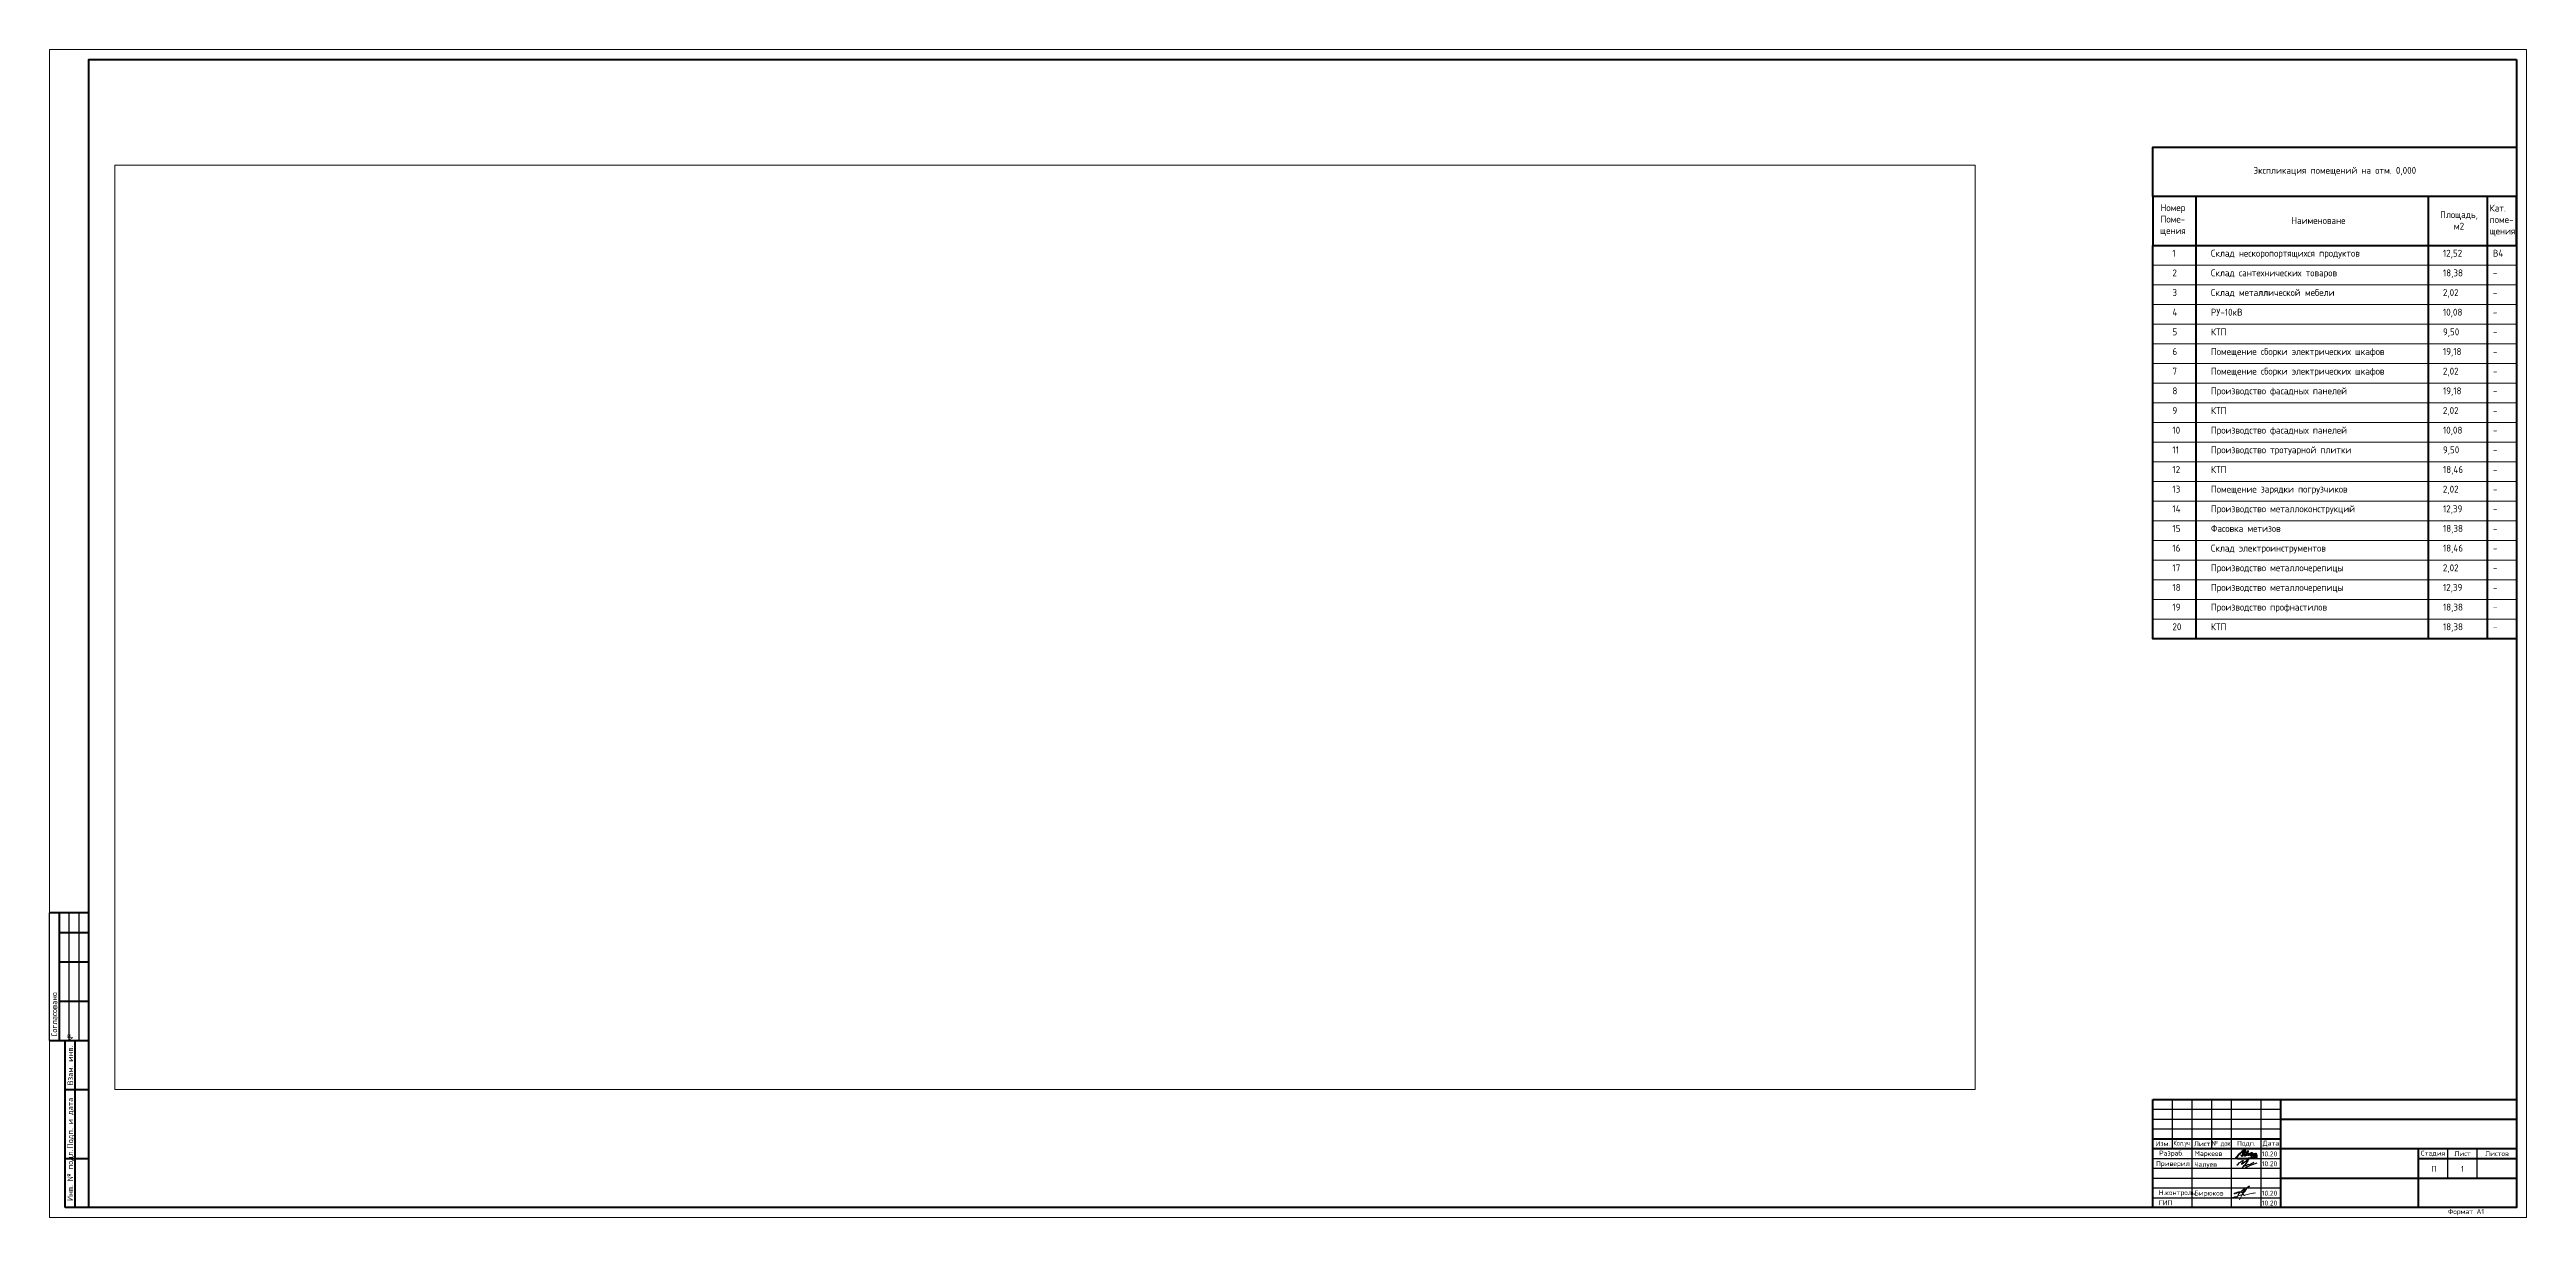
# Paper-space layout 'Layout1' of a CAD drawing. Header units: millimetres. Extents: x 440 to 1700, y -603 to -9.
import ezdxf

# ---------------------------------------------------------------- set-up
doc = ezdxf.new("R2010")
doc.units = ezdxf.units.MM
doc.header["$LTSCALE"] = 10
doc.layers.add('0 @ 1', color=7, linetype='Continuous')
doc.layers.add('рамка', color=7, linetype='Continuous')
for name, color, linetype, lineweight in [('_Разм', 6, 'Continuous', 15), ('_Рамка', 7, 'Continuous', 25), ('MK_main @ 1', 5, 'Continuous', 40), ('Надписи', 40, 'Continuous', 25), ('Рамка жирный', 7, 'Continuous', 40), ('стадия Р', 1, 'Continuous', 25), ('Текст z', 136, 'Continuous', 20), ('Текст таблица', 7, 'Continuous', 25)]:
    doc.layers.add(name, color=color, linetype=linetype, lineweight=lineweight)
doc.styles.add('ГОСТ', font='GOST_Common.ttf', dxfattribs={"height": 180})

# ---------------------------------------------------------------- blocks, each defined once
blk = doc.blocks.new('Чалуев В.В.')
at = {"color": 7}
for points in [[(2.39614465500571, 1.62034039305714), (5.6537178733834, 3.712078479783063), (4.765288813825749, 2.106492270074175), (8.509379005865192, 4.790902551418432), (5.301201826476824, 0.3333626495077682), (6.897262906342201, 1.553137237405611), (6.940443586501356, 1.301199873425649), (8.5584816890894, 2.010553308161791), (8.656389514388506, 1.679774598137118), (9.020863162315427, 1.796207657498866), (11.13694875991103, 3.123180606506127)], [(6.28830635697161, 0.05619576667286919), (9.038204901577569, 1.366696228150983), (12.79606626151629, 2.734445907667804)]]:
    blk.add_spline(points, degree=3, dxfattribs=at)
blk = doc.blocks.new('Маркеев В.С.')
for points in [[(10.87073029804633, 2.599838965509684), (10.59210175303858, 2.117240169117282), (9.86272461588014, 1.851768601637321), (9.423731305480178, 2.374940456431322), (9.528160735177835, 2.967189182508738), (10.16094560414221, 3.278255440802337), (10.79597100139048, 3.047125098200899), (10.87073029804633, 2.599838965509684), (11.20484992024126, 2.021126804062358), (11.84797761733468, 1.962539830433578), (12.25841737194268, 2.306939677145649), (12.38495037753783, 3.024544011358943), (12.58966305877382, 1.863560704020048), (12.74497108966692, 0.9827650919752835), (11.74011318218826, 1.159948652842028), (10.15948590379266, 0.8812414172170828), (7.81555606977279, 0.2973359927543928), (5.387869955291914, 0.2253839204225185), (2.241292680135392, 0.8044278475357451), (2.603608682229434, 1.244206307046833), (6.539991837424762, 4.768715164826575), (6.711206653004656, 4.867566084690903), (6.859954157998096, 4.023977063908042), (7.508847228442803, 3.250656415996064), (12.91780291935678, 2.887652491713534)], [(4.80152257169977, 2.332585418633197), (5.053447581535807, 1.89623850189987), (5.675500850204338, 2.005923276604029), (5.961993750195332, 2.793056050163383), (5.961993750195332, 4.141696019414728), (6.363002775767662, 4.619599966303239), (6.613069998683485, 4.475223587837288), (6.613069998683485, 3.997789256312384), (6.469517302800694, 3.183661461995233), (6.969419244016366, 1.81019216656362), (7.794978144817748, 2.682073645943623)], [(8.309320430728548, 4.522018978839639), (8.155018752935746, 2.825977790607374), (8.346060015735098, 2.301096234882042), (8.87331655555191, 2.394065788606742)]]:
    blk.add_spline(points, degree=3)

psp = doc.layouts.get("Layout1")

# ---------------------------------------------------------------- linework, layer by layer
at = {"lineweight": 18}
psp.add_lwpolyline([(1699.806875840259, -9.019603096276114), (1699.806875840259, -603.0196030962761), (439.8068758402587, -603.0196030962761), (439.8068758402587, -9.019603096276114)], close=True, dxfattribs=at)
at = {"lineweight": 70}
psp.add_lwpolyline([(1694.806875840259, -14.01960309627611), (1694.806875840259, -598.0196030962761), (459.8068758402587, -598.0196030962761), (459.8068758402587, -14.01960309627611)], close=True, dxfattribs=at)
at = {"color": 18, "linetype": 'Continuous', "lineweight": 25, "true_color": 0x000000}
for points in [[(439.8068758402587, -513.0196030962761), (439.8068758402587, -448.0196030962761)], [(449.8068758402587, -513.0196030962761), (449.8068758402587, -448.0196030962761)], [(454.8068758402587, -513.0196030962761), (454.8068758402587, -448.0196030962761)]]:
    psp.add_lwpolyline(points, dxfattribs=at)
at = {"color": 18, "linetype": 'Continuous', "lineweight": 60, "true_color": 0x000000}
for points in [[(459.8068758402587, -448.0196030962761), (439.8068758402587, -448.0196030962761)], [(444.8068758402587, -513.0196030962761), (444.8068758402587, -448.0196030962761)], [(459.8068758402587, -598.0196030962761), (459.8068758402587, -448.0196030962761)], [(444.8068758402587, -458.0196030962761), (459.8068758402587, -458.0196030962761)], [(444.8068758402587, -473.0196030962761), (459.8068758402587, -473.0196030962761)], [(444.8068758402587, -493.0196030962761), (459.8068758402587, -493.0196030962761)], [(439.8068758402587, -513.0196030962761), (459.8068758402587, -513.0196030962761)], [(447.8068758402587, -598.0196030962761), (447.8068758402587, -513.0196030962761)], [(452.8068758402587, -598.0196030962761), (452.8068758402587, -513.0196030962761)], [(447.8068758402587, -538.0196030962761), (459.8068758402587, -538.0196030962761)], [(447.8068758402587, -573.0196030962761), (459.8068758402587, -573.0196030962761)], [(459.8068758402587, -598.0196030962761), (447.8068758402587, -598.0196030962761)]]:
    psp.add_lwpolyline(points, dxfattribs=at)
at = {"layer": '_Разм', "color": 18, "true_color": 0x000000}
for p, q in [((1509.806875840259, -118.7163930247771), (1694.806875840259, -118.7163930247771)), ((1509.806875840259, -128.7163930247771), (1694.806875840259, -128.7163930247771)), ((1509.806875840259, -138.7163930247771), (1694.806875840259, -138.7163930247771)), ((1509.806875840259, -148.7163930247771), (1694.806875840259, -148.7163930247771)), ((1509.806875840259, -158.7163930247771), (1694.806875840259, -158.7163930247771)), ((1509.806875840259, -168.7163930247771), (1694.806875840259, -168.7163930247771)), ((1509.806875840259, -178.7163930247771), (1694.806875840259, -178.7163930247771)), ((1509.806875840259, -188.7163930247771), (1694.806875840259, -188.7163930247771)), ((1509.806875840259, -198.7163930247771), (1694.806875840259, -198.7163930247771)), ((1509.806875840259, -208.7163930247771), (1694.806875840259, -208.7163930247771)), ((1509.806875840259, -218.7163930247771), (1694.806875840259, -218.7163930247771)), ((1509.806875840259, -228.7163930247771), (1694.806875840259, -228.7163930247771)), ((1509.806875840259, -238.7163930247771), (1694.806875840259, -238.7163930247771)), ((1509.806875840259, -248.7163930247771), (1694.806875840259, -248.7163930247771)), ((1509.806875840259, -258.7163930247771), (1694.806875840259, -258.7163930247771)), ((1509.806875840259, -268.7163930247771), (1694.806875840259, -268.7163930247771)), ((1509.806875840259, -278.7163930247771), (1694.806875840259, -278.7163930247771)), ((1509.806875840259, -288.7163930247771), (1694.806875840259, -288.7163930247771)), ((1509.806875840259, -298.7163930247771), (1694.806875840259, -298.7163930247771))]:
    psp.add_line(p, q, dxfattribs=at)
at = {"layer": '_Рамка', "color": 18, "lineweight": 70, "true_color": 0x000000}
for points in [[(1694.806875840259, -83.71639302477706), (1509.806875840259, -83.71639302477706), (1509.806875840259, -58.71639302477706), (1694.806875840259, -58.71639302477706)], [(1694.806875840259, -83.71639302477706), (1509.806875840259, -83.71639302477706), (1509.806875840259, -108.7163930247771), (1694.806875840259, -108.7163930247771)], [(1509.806875840259, -108.7163930247771), (1694.806875840259, -108.7163930247771), (1694.806875840259, -308.7163930247771), (1509.806875840259, -308.7163930247771)]]:
    psp.add_lwpolyline(points, close=True, dxfattribs=at)
for points in [[(1531.806875840259, -308.7163930247771), (1531.806875840259, -83.71639302477706)], [(1649.806875840259, -83.71639302477706), (1649.806875840259, -308.7163930247771)], [(1679.806875840259, -83.71639302477706), (1679.806875840259, -308.7163930247771)]]:
    psp.add_lwpolyline(points, dxfattribs=at)
at = {"layer": 'Надписи', "color": 18, "lineweight": 15, "true_color": 0x000000}
for points in [[(1556.538127356824, -589.0872456587878), (1556.534629959842, -588.8205565532601), (1556.414526137906, -588.7062483729744), (1556.220073186533, -588.6776715264031), (1555.93983153425, -588.7805484916603), (1555.121983923647, -589.3749510291456), (1553.930428672445, -590.5418687058053), (1552.777586857168, -592.3339842019451), (1552.512250605378, -593.0746033894212), (1552.463610417075, -593.2601579651863), (1552.482022970627, -593.2615728728186), (1552.50609871395, -593.2191145278556), (1552.50043372748, -593.1341970439299), (1552.456899752799, -592.7399372404177), (1551.969818718211, -592.4733795997092), (1551.273988412129, -592.5371219031396), (1550.618749090611, -592.8442426113035), (1550.299826342954, -593.0528525590754), (1550.24183973549, -593.1165940685057), (1550.24183973549, -593.1455679149741), (1550.328819646685, -593.215104828898), (1550.583956048114, -593.1919255929232), (1551.587113217719, -592.7573210718988), (1552.439504129899, -592.3227173448739), (1553.326688084575, -592.0040074157225), (1554.895285646496, -591.4969242115387), (1555.622705483855, -591.284051278875), (1555.928532105163, -591.2736681435742), (1556.030925882177, -591.3759932789746), (1556.024700326162, -591.5090192103946), (1555.993692924798, -591.6457610608487), (1556.030925882177, -591.813202913322), (1556.151937036231, -591.8504129196494), (1556.421885409895, -591.7759937009946), (1559.167901808953, -590.9945978601183), (1562.016313781722, -590.4922715086982)], [(1555.614311314242, -589.7754318210405), (1556.338427025335, -589.1337188058537), (1557.267481213027, -588.4510457233145), (1558.210197486706, -587.7820254672262), (1558.715712635211, -587.358767997252), (1558.867797668427, -587.2013130741824), (1558.841267636643, -587.1496141596215), (1558.680763280053, -587.1456378086551), (1558.431383496654, -587.202638259838), (1558.18731115697, -587.3630357461426), (1557.740490514651, -587.750885589321), (1557.286098590065, -588.2355652953286), (1556.168831380594, -589.511955693531), (1555.64576249983, -590.1707921082666), (1555.456218125379, -590.475849210967), (1555.408465505525, -590.5369665510797), (1555.305417730706, -590.572129625939), (1555.187292072457, -590.5126868313911), (1554.91323644885, -590.2852352685172), (1554.741727321525, -590.1549756323782), (1554.498185007534, -590.0761338348731), (1554.079703671142, -590.0281428993483), (1553.532038004848, -590.0362544012397), (1552.972307516433, -590.1349644555801), (1552.182098499827, -590.3598045531328), (1551.507127848967, -590.5846446506858), (1551.387913392177, -590.6286719392408), (1551.246912184376, -590.6931836284709), (1551.178959297195, -590.7373236649969), (1551.122048911392, -590.8026841400065), (1551.101663584246, -590.8722885439126), (1551.112706085624, -590.9189749377766), (1551.159422011158, -590.9418937418188), (1551.263050119192, -590.9656613316406), (1551.422738775224, -590.9665101174198), (1551.608758029645, -590.9478352422743), (1552.550750234328, -590.7280330734119), (1553.708002941386, -590.2498728997097), (1554.503968576023, -589.9192815576466), (1555.193170865902, -589.6575744616774), (1555.511836685851, -589.524592994246), (1556.845145961006, -589.0155160565805), (1557.350361061069, -588.841464949825), (1557.4510371955, -588.8082535264583), (1557.470942804476, -588.8193044155857), (1557.431131586524, -588.8679289629458), (1557.375840024954, -588.903292919753), (1556.799712877319, -589.4608927728049), (1555.749281009331, -590.7278099594698), (1555.051628852225, -591.7341975518596), (1554.318137974814, -593.0192139638198), (1553.792923837519, -594.0870444362373)]]:
    psp.add_spline(points, degree=3, dxfattribs=at)
at = {"layer": 'рамка', "color": 18, "linetype": 'Continuous', "true_color": 0x000000}
for p, q in [((1509.806875840257, -548.0196030962761), (1574.806875840257, -548.0196030962761)), ((1509.806875840257, -553.0196030962761), (1574.806875840257, -553.0196030962761)), ((1519.806875840257, -568.0196030962761), (1519.806875840257, -543.0196030962761)), ((1529.806875840257, -598.0196030962761), (1529.806875840257, -543.0196030962761)), ((1539.806875840257, -568.0196030962761), (1539.806875840257, -543.0196030962761)), ((1549.806875840257, -598.0196030962761), (1549.806875840257, -543.0196030962761)), ((1564.806875840257, -598.0196030962761), (1564.806875840257, -543.0196030962761)), ((1509.806875840257, -558.0196030962761), (1574.806875840257, -558.0196030962761)), ((1509.806875840257, -573.0196030962761), (1574.806875840257, -573.0196030962761)), ((1509.806875840257, -578.0196030962761), (1574.806875840257, -578.0196030962761)), ((1659.806875840259, -583.0196030962761), (1659.806875840259, -568.0196030962761)), ((1674.806875840259, -583.0196030962761), (1674.806875840259, -568.0196030962761)), ((1509.806875840257, -583.0196030962761), (1574.806875840257, -583.0196030962761)), ((1509.806875840257, -588.0196030962761), (1574.806875840257, -588.0196030962761)), ((1509.806875840257, -593.0196030962761), (1574.806875840257, -593.0196030962761))]:
    psp.add_line(p, q, dxfattribs=at)
at = {"layer": 'Рамка жирный', "color": 18, "linetype": 'Continuous', "true_color": 0x000000}
for p, q in [((1509.806875840257, -598.0196030962761), (1509.806875840257, -543.0196030962761)), ((1509.806875840257, -543.0196030962761), (1694.806875840259, -543.0196030962761)), ((1574.806875840257, -598.0196030962761), (1574.806875840257, -543.0196030962761)), ((1574.806875840257, -553.0196030962761), (1694.806875840259, -553.0196030962761)), ((1509.806875840257, -563.0196030962761), (1574.806875840257, -563.0196030962761)), ((1509.806875840257, -568.0196030962761), (1574.806875840257, -568.0196030962761)), ((1574.806875840257, -568.0196030962761), (1694.806875840259, -568.0196030962761)), ((1644.806875840259, -598.0196030962761), (1644.806875840259, -568.0196030962761)), ((1644.806875840259, -573.0196030962761), (1694.806875840259, -573.0196030962761)), ((1574.806875840257, -583.0196030962761), (1694.806875840259, -583.0196030962761))]:
    psp.add_line(p, q, dxfattribs=at)

# ---------------------------------------------------------------- block references
at = {"layer": '0 @ 1', "color": 18, "true_color": 0x000000}
psp.add_blockref('Чалуев В.В.', (1550.003576860992, -578.0144567839734), dxfattribs=at)
at = {"layer": 'MK_main @ 1', "color": 18, "true_color": 0x000000}
psp.add_blockref('Маркеев В.С.', (1549.806875840252, -573.4714420356795), dxfattribs=at)

# ---------------------------------------------------------------- texts
at = {"color": 18, "lineweight": 18, "true_color": 0x000000, "style": 'ГОСТ'}
for s, p in [('Согласовано', (443.6881330008487, -511.0196030962761)), ('Взам. инв. №', (451.8068758402587, -535.9054148288819)), ('Подп. и дата', (451.8068758402587, -567.9790164659896)), ('Инв. № подл.', (451.8068758402587, -594.6888391126472))]:
    psp.add_text(s, height=3, rotation=90, dxfattribs=at).set_placement(p)
at = {"color": 18, "linetype": 'Continuous', "lineweight": 20, "true_color": 0x000000, "style": 'ГОСТ'}
for s, p in [('Чалуев', (1530.897216369822, -577.2454459282235)), ('10.20', (1565.158167686209, -571.9510352127477)), ('10.20', (1565.158167686209, -576.9510352127477)), ('Бирюков', (1530.8395198913, -591.8819454258519)), ('10.20', (1565.158167686209, -591.9510352127477)), ('10.20', (1565.158167686209, -596.9510352127477))]:
    psp.add_text(s, height=2.5, dxfattribs=at).set_placement(p)
at = {"color": 18, "linetype": 'Continuous', "lineweight": 25, "true_color": 0x000000, "style": 'ГОСТ'}
psp.add_text('Маркеев', height=2.5, dxfattribs=at).set_placement((1530.980967603245, -571.7339750364372))
at = {"layer": '_Разм', "color": 18, "true_color": 0x000000, "char_height": 3.5, "style": 'ГОСТ'}
for s, width, heights, insert, attachment_point in [('Экспликация помещений на отм. 0,000', 171.0162994089695, [0], (1602.306875840259, -70.93732218402187), 5), ('Номер\\PПоме-\\Pщения', 16.33305049908631, [0], (1519.968328363069, -95.75620435643418), 5), ('Кат. поме-\\Pщения ', 13.89514041498478, [18.66131829707933], (1681.079731676084, -87.90291434950859), 1), ('Наименоване', 16.33305049908631, [0], (1593.928224552709, -95.97514136809468), 5), ('Площадь, м2', 16.33305049908631, [0], (1665.472297981031, -95.93285061676158), 5), ('1', 16.33305049908631, [0], (1519.70142870565, -110.8544184061027), 1), ('Склад нескоропортящихся продуктов', 165.2652335906496, [10.19039121574081], (1539.305772731488, -110.8544184061027), 1), ('12,52', 16.33305049908631, [0], (1657.305772731488, -110.8544184061027), 1), ('В4', 16.33305049908631, [0], (1682.732078713835, -110.8544184061027), 1), ('2', 16.33305049908631, [0], (1519.70142870565, -120.8544184061027), 1), ('Склад сантехнических товаров', 71.78361920952068, [1.756325181255427], (1539.305772731488, -120.8544184061027), 1), ('18,38', 16.33305049908631, [0], (1657.305772731488, -120.8544184061027), 1), ('-', 16.33305049908631, [0], (1682.732078713835, -120.8544184061027), 1), ('3', 16.33305049908631, [0], (1519.70142870565, -130.8544184061027), 1), ('Склад металлической мебели', 84.4034469171047, [0], (1539.305772731488, -130.8544184061027), 1), ('2,02', 16.33305049908631, [0], (1657.305772731488, -130.8544184061027), 1), ('-', 16.33305049908631, [0], (1682.732078713835, -130.8544184061027), 1), ('4', 16.33305049908631, [0], (1519.70142870565, -140.8544184061027), 1), ('5', 16.33305049908631, [0], (1519.70142870565, -150.8544184061027), 1), ('РУ-10кВ', 16.33305049908631, [0], (1539.305772731488, -140.8544184061027), 1), ('КТП', 16.33305049908631, [0], (1539.305772731488, -150.8544184061027), 1), ('10,08', 16.33305049908631, [0], (1657.305772731488, -140.8544184061027), 1), ('9,50', 16.33305049908631, [0], (1657.305772731488, -150.8544184061027), 1), ('-', 16.33305049908631, [0], (1682.732078713835, -140.8544184061027), 1), ('6', 16.33305049908631, [0], (1519.70142870565, -160.8544184061027), 1), ('Помещение сборки электрических шкафов', 92.47728061086582, [3.834611743317328], (1539.305772731488, -160.8544184061027), 1), ('19,18', 16.33305049908631, [0], (1657.305772731488, -160.8544184061027), 1), ('-', 16.33305049908631, [0], (1682.732078713835, -150.8544184061027), 1), ('-', 16.33305049908631, [0], (1682.732078713835, -160.8544184061027), 1), ('7', 16.33305049908631, [0], (1519.70142870565, -170.8544184061027), 1), ('Помещение сборки электрических шкафов', 105.027740573626, [0], (1539.305772731488, -170.8544184061027), 1), ('2,02', 16.33305049908631, [0], (1657.305772731488, -170.8544184061027), 1), ('-', 16.33305049908631, [0], (1682.732078713835, -170.8544184061027), 1), ('-', 16.33305049908631, [0], (1682.732078713835, -170.8544184061027), 1), ('8', 16.33305049908631, [0], (1519.70142870565, -180.8544184061027), 1), ('Производство фасадных панелей', 88.53269051571169, [1.648871642094946], (1539.305772731488, -180.8544184061027), 1), ('19,18', 16.33305049908631, [0], (1657.305772731488, -180.8544184061027), 1), ('-', 16.33305049908631, [0], (1682.732078713835, -180.8544184061027), 1), ('10', 16.33305049908631, [0], (1519.70142870565, -200.8544184061027), 1), ('9', 16.33305049908631, [0], (1519.70142870565, -190.8544184061027), 1), ('КТП', 16.33305049908631, [0], (1539.305772731488, -190.8544184061027), 1), ('Производство фасадных панелей', 79.40399521908694, [0], (1539.305772731488, -200.8544184061027), 1), ('10,08', 16.33305049908631, [0], (1657.305772731488, -200.8544184061027), 1), ('2,02', 16.33305049908631, [0], (1657.305772731488, -190.8544184061027), 1), ('-', 16.33305049908631, [0], (1682.732078713835, -190.8544184061027), 1), ('-', 16.33305049908631, [0], (1682.732078713835, -190.8544184061027), 1), ('11', 16.33305049908631, [0], (1519.70142870565, -210.8544184061027), 1), ('Производство тротуарной плитки', 77.82016168233804, [2.877347708583937], (1539.305772731488, -210.8544184061027), 1), ('9,50', 16.33305049908631, [0], (1657.305772731488, -210.8544184061027), 1), ('-', 16.33305049908631, [0], (1682.732078713835, -200.8544184061027), 1), ('-', 16.33305049908631, [0], (1682.732078713835, -210.8544184061027), 1), ('12', 16.33305049908631, [0], (1519.70142870565, -220.8544184061027), 1), ('КТП', 16.33305049908631, [0], (1539.305772731488, -220.8544184061027), 1), ('18,46', 16.33305049908631, [0], (1657.305772731488, -220.8544184061027), 1), ('-', 16.33305049908631, [0], (1682.732078713835, -220.8544184061027), 1), ('-', 16.33305049908631, [0], (1682.732078713835, -220.8544184061027), 1), ('13', 16.33305049908631, [0], (1519.70142870565, -230.8544184061027), 1), ('Помещение зарядки погрузчиков', 90.32623823215454, [1.306060254551056], (1539.305772731488, -230.8544184061027), 1), ('2,02', 16.33305049908631, [0], (1657.305772731488, -230.8544184061027), 1), ('-', 16.33305049908631, [0], (1682.732078713835, -230.8544184061027), 1), ('-', 16.33305049908631, [0], (1682.732078713835, -230.8544184061027), 1), ('14', 16.33305049908631, [0], (1519.70142870565, -240.8544184061027), 1), ('15', 16.33305049908631, [0], (1519.70142870565, -250.8544184061027), 1), ('Фасовка метизов ', 46.36769117127733, [3.840421766937501], (1539.305772731488, -250.8544184061027), 1), ('Производство металлоконструкций  ', 77.76501737964372, [2.362335525015745], (1539.305772731488, -240.8544184061027), 1), ('12,39', 16.33305049908631, [0], (1657.305772731488, -240.8544184061027), 1), ('18,38', 16.33305049908631, [0], (1657.305772731488, -250.8544184061027), 1), ('-', 16.33305049908631, [0], (1682.732078713835, -240.8544184061027), 1), ('-', 16.33305049908631, [0], (1682.732078713835, -240.8544184061027), 1), ('16', 16.33305049908631, [0], (1519.70142870565, -260.8544184061027), 1), ('Склад электроинструментов', 82.01364575465868, [4.045934276773671], (1539.305772731488, -260.8544184061027), 1), ('18,46', 16.33305049908631, [0], (1657.305772731488, -260.8544184061027), 1), ('-', 16.33305049908631, [0], (1682.732078713835, -250.8544184061027), 1), ('-', 16.33305049908631, [0], (1682.732078713835, -250.8544184061027), 1), ('-', 16.33305049908631, [0], (1682.732078713835, -260.8544184061027), 1), ('-', 16.33305049908631, [0], (1682.732078713835, -260.8544184061027), 1), ('17', 16.33305049908631, [0], (1519.70142870565, -270.8544184061027), 1), ('Производство металлочерепицы', 77.93692349285448, [2.91426003558275], (1539.305772731488, -270.8544184061027), 1), ('2,02', 16.33305049908631, [0], (1657.305772731488, -270.8544184061027), 1), ('-', 16.33305049908631, [0], (1682.732078713835, -270.8544184061027), 1), ('-', 16.33305049908631, [0], (1682.732078713835, -270.8544184061027), 1), ('18', 16.33305049908631, [0], (1519.70142870565, -280.8544184061027), 1), ('Производство металлочерепицы', 81.1077068018867, [0], (1539.305772731488, -280.8544184061027), 1), ('12,39', 16.33305049908631, [0], (1657.305772731488, -280.8544184061027), 1), ('-', 16.33305049908631, [0], (1682.732078713835, -280.8544184061027), 1), ('-', 16.33305049908631, [0], (1682.732078713835, -280.8544184061027), 1), ('19', 16.33305049908631, [0], (1519.70142870565, -290.8544184061027), 1), ('20', 16.33305049908631, [0], (1519.70142870565, -300.8544184061027), 1), ('Производство профнастилов', 74.99261735784876, [3.140595425818113], (1539.305772731488, -290.8544184061027), 1), ('КТП', 16.33305049908631, [0], (1539.305772731488, -300.8544184061027), 1), ('18,38', 16.33305049908631, [0], (1657.305772731488, -290.8544184061027), 1), ('18,38', 16.33305049908631, [0], (1657.305772731488, -300.8544184061027), 1), ('-', 16.33305049908631, [0], (1682.732078713835, -290.8544184061027), 1), ('-', 16.33305049908631, [0], (1682.732078713835, -290.8544184061027), 1), ('-', 16.33305049908631, [0], (1682.732078713835, -300.8544184061027), 1), ('-', 16.33305049908631, [0], (1682.732078713835, -300.8544184061027), 1)]:
    psp.add_mtext_dynamic_manual_height_columns(s, width=width, gutter_width=25, heights=heights, dxfattribs=dict(at, insert=insert, attachment_point=attachment_point))
at = {"layer": 'стадия Р', "color": 18, "linetype": 'Continuous', "true_color": 0x000000, "char_height": 3, "attachment_point": 4, "style": 'ГОСТ'}
for s, insert in [('П', (1651.46072284888, -578.3167144160511)), ('1', (1666.46072284888, -578.3167144160511))]:
    psp.add_mtext(s, dxfattribs=dict(at, insert=insert))
at = {"layer": 'Текст z', "color": 18, "ltscale": 0.1, "true_color": 0x000000, "insert": (1669.062109730139, -600.360086231638), "char_height": 2.5, "attachment_point": 5, "style": 'ГОСТ'}
psp.add_mtext_dynamic_manual_height_columns('Формат А1', width=51.43697559655993, gutter_width=1250, heights=[0], dxfattribs=at)
at = {"layer": 'Текст таблица', "color": 18, "ltscale": 10, "true_color": 0x000000, "style": 'ГОСТ'}
for s, width, gutter_width, insert, char_height, attachment_point in [('50', 120.0000000000093, 0.25, (1574.806875840257, -543.0196030962761), 0.05, 1), ('Изм.', 10, 12.5, (1514.806875840257, -565.5196030962761), 2.5, 5), ('{\\W0.8;Кол.уч.}', 16.06347325174138, 12.5, (1524.806875840257, -565.5196030962761), 2.5, 5), ('Лист', 10, 12.5, (1534.806875840257, -565.5196030962761), 2.5, 5), ('{\\W0.8;№ док.}', 10, 12.5, (1544.806875840257, -565.5196030962761), 2.5, 5), ('Подп.', 15, 12.5, (1557.306875840257, -565.5196030962761), 2.5, 5), ('Дата', 10, 12.5, (1569.806875840257, -565.5196030962761), 2.5, 5), ('  Разраб.', 20, 0.25, (1509.426377178652, -570.6509559719748), 2.5, 4), ('Стадия', 15, 0.25, (1652.306875840259, -570.5196030962761), 2.5, 5), ('Лист', 15, 0.25, (1667.306875840259, -570.5196030962761), 2.5, 5), ('Листов', 20, 0.25, (1684.806875840259, -570.5196030962761), 2.5, 5), ('  Н.контроль', 24.68855167347007, 0.25, (1509.213947416634, -590.705338390555), 2.5, 4), ('  ГИП', 20, 0.25, (1509.163326206872, -595.5507574565631), 2.5, 4)]:
    psp.add_mtext_dynamic_manual_height_columns(s, width=width, gutter_width=gutter_width, heights=[0], dxfattribs=dict(at, insert=insert, char_height=char_height, attachment_point=attachment_point))
at = {"layer": 'Текст таблица', "color": 18, "ltscale": 10, "true_color": 0x000000, "insert": (1511.362874224808, -575.9320824446918), "char_height": 2.5, "width": 20, "attachment_point": 4, "style": 'ГОСТ'}
psp.add_mtext('Приверил', dxfattribs=at)

# ---------------------------------------------------------------- viewports
at = {"layer": '0'}
vp = psp.add_viewport(center=(946.1582630394023, -302.822076753645), size=(946.3886686554579, 470.0733474535118), view_center_point=(-178345.1422878397, 105882.6239872554), view_height=188029.3389814047, dxfattribs=at)
vp.frozen_layers = ['0 @ 1', 'MK_main @ 1']

doc.saveas('drawing.dxf')
